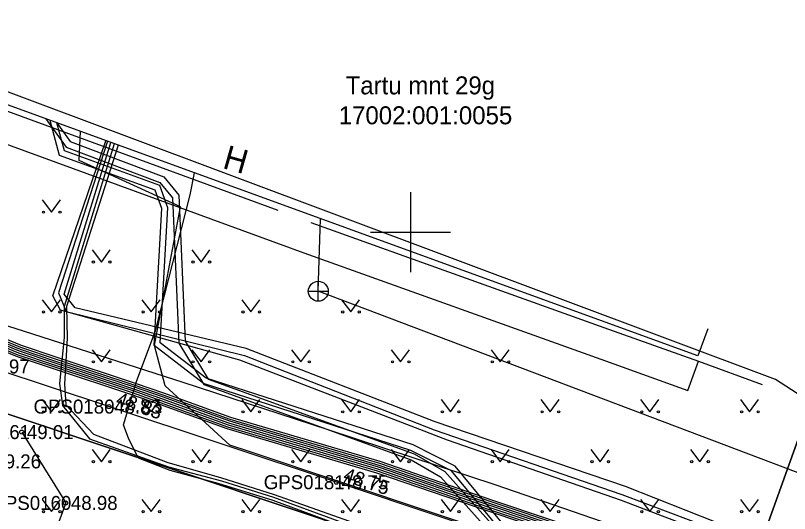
# Model space of a CAD drawing. Extents: x 641582 to 642337, y 6457370 to 6457992.
# Drawn here: x 641780.19 to 641819, y 6457785.91 to 6457810.85 of the extents above; entities that cross this region are included whole.
import ezdxf

# ---------------------------------------------------------------- set-up
doc = ezdxf.new("R2010")
doc.units = 0
for name, color, linetype in [('AED', 7, 'Continuous'), ('HALJASTUS', 7, 'Continuous'), ('HOONE', 7, 'Continuous'), ('KKAEV', 7, 'Continuous'), ('KORGUS-EH2000', 7, 'Continuous'), ('KPKAABEL', 7, 'Continuous'), ('KTRASS', 7, 'Continuous'), ('MOOTKORG-EH2000', 7, 'Continuous'), ('MOOTMPUNKT', 7, 'Continuous'), ('MOOTNR', 7, 'Continuous'), ('MOOTPIIR', 7, 'Continuous'), ('PIIR', 7, 'Continuous'), ('TEE', 7, 'Continuous'), ('VORK', 7, 'Continuous')]:
    doc.layers.add(name, color=color, linetype=linetype)

msp = doc.modelspace()

# ---------------------------------------------------------------- linework, layer by layer
at = {"layer": 'AED'}
for points in [[(641858.593, 6457766.616), (641845.569, 6457770.958), (641834.391, 6457774.705), (641823.022, 6457778.55), (641796.281, 6457787.473), (641784.88, 6457791.26), (641773.463, 6457795.038), (641774.637, 6457798.196)], [(641780.507, 6457789.982), (641782.713, 6457786.434), (641780.559, 6457780.603)]]:
    msp.add_lwpolyline(points, dxfattribs=at)
at = {"layer": 'HALJASTUS'}
for p, q in [((641781.537, 6457801.607), (641782, 6457801)), ((641782, 6457801), (641782.446, 6457801.607)), ((641784.037, 6457799.107), (641784.5, 6457798.5)), ((641784.5, 6457798.5), (641784.946, 6457799.107)), ((641789.037, 6457799.107), (641789.5, 6457798.5)), ((641789.5, 6457798.5), (641789.946, 6457799.107)), ((641781.537, 6457796.607), (641782, 6457796)), ((641782, 6457796), (641782.446, 6457796.607)), ((641786.537, 6457796.607), (641787, 6457796)), ((641787, 6457796), (641787.446, 6457796.607)), ((641791.537, 6457796.607), (641792, 6457796)), ((641792, 6457796), (641792.446, 6457796.607)), ((641796.537, 6457796.607), (641797, 6457796)), ((641797, 6457796), (641797.446, 6457796.607)), ((641784.037, 6457794.107), (641784.5, 6457793.5)), ((641784.5, 6457793.5), (641784.946, 6457794.107)), ((641789.037, 6457794.107), (641789.5, 6457793.5)), ((641789.5, 6457793.5), (641789.946, 6457794.107)), ((641794.037, 6457794.107), (641794.5, 6457793.5)), ((641794.5, 6457793.5), (641794.946, 6457794.107)), ((641799.037, 6457794.107), (641799.5, 6457793.5)), ((641799.5, 6457793.5), (641799.946, 6457794.107)), ((641804.037, 6457794.107), (641804.5, 6457793.5)), ((641804.5, 6457793.5), (641804.946, 6457794.107)), ((641781.537, 6457791.607), (641782, 6457791)), ((641782, 6457791), (641782.446, 6457791.607)), ((641786.537, 6457791.607), (641787, 6457791)), ((641787, 6457791), (641787.446, 6457791.607)), ((641791.537, 6457791.607), (641792, 6457791)), ((641792, 6457791), (641792.446, 6457791.607)), ((641796.537, 6457791.607), (641797, 6457791)), ((641797, 6457791), (641797.446, 6457791.607)), ((641801.537, 6457791.607), (641802, 6457791)), ((641802, 6457791), (641802.446, 6457791.607)), ((641806.537, 6457791.607), (641807, 6457791)), ((641807, 6457791), (641807.446, 6457791.607)), ((641811.537, 6457791.607), (641812, 6457791)), ((641812, 6457791), (641812.446, 6457791.607)), ((641816.537, 6457791.607), (641817, 6457791)), ((641817, 6457791), (641817.446, 6457791.607)), ((641784.037, 6457789.107), (641784.5, 6457788.5)), ((641784.5, 6457788.5), (641784.946, 6457789.107)), ((641789.037, 6457789.107), (641789.5, 6457788.5)), ((641789.5, 6457788.5), (641789.946, 6457789.107)), ((641794.037, 6457789.107), (641794.5, 6457788.5)), ((641794.5, 6457788.5), (641794.946, 6457789.107)), ((641799.037, 6457789.107), (641799.5, 6457788.5)), ((641799.5, 6457788.5), (641799.946, 6457789.107)), ((641804.037, 6457789.107), (641804.5, 6457788.5)), ((641804.5, 6457788.5), (641804.946, 6457789.107)), ((641809.037, 6457789.107), (641809.5, 6457788.5)), ((641809.5, 6457788.5), (641809.946, 6457789.107)), ((641814.037, 6457789.107), (641814.5, 6457788.5)), ((641814.5, 6457788.5), (641814.946, 6457789.107)), ((641781.537, 6457786.607), (641782, 6457786)), ((641782, 6457786), (641782.446, 6457786.607)), ((641786.537, 6457786.607), (641787, 6457786)), ((641787, 6457786), (641787.446, 6457786.607)), ((641791.537, 6457786.607), (641792, 6457786)), ((641792, 6457786), (641792.446, 6457786.607)), ((641796.537, 6457786.607), (641797, 6457786)), ((641797, 6457786), (641797.446, 6457786.607)), ((641801.537, 6457786.607), (641802, 6457786)), ((641802, 6457786), (641802.446, 6457786.607)), ((641806.537, 6457786.607), (641807, 6457786)), ((641807, 6457786), (641807.446, 6457786.607)), ((641811.537, 6457786.607), (641812, 6457786)), ((641812, 6457786), (641812.446, 6457786.607)), ((641816.537, 6457786.607), (641817, 6457786)), ((641817, 6457786), (641817.446, 6457786.607))]:
    msp.add_line(p, q, dxfattribs=at)
for centre in [(641781.599, 6457801), (641782.428, 6457801), (641784.099, 6457798.5), (641784.928, 6457798.5), (641789.099, 6457798.5), (641789.928, 6457798.5), (641781.599, 6457796), (641782.428, 6457796), (641786.599, 6457796), (641787.428, 6457796), (641791.599, 6457796), (641792.428, 6457796), (641796.599, 6457796), (641797.428, 6457796), (641784.099, 6457793.5), (641784.928, 6457793.5), (641789.099, 6457793.5), (641789.928, 6457793.5), (641794.099, 6457793.5), (641794.928, 6457793.5), (641799.099, 6457793.5), (641799.928, 6457793.5), (641804.099, 6457793.5), (641804.928, 6457793.5), (641781.599, 6457791), (641782.428, 6457791), (641786.599, 6457791), (641787.428, 6457791), (641791.599, 6457791), (641792.428, 6457791), (641796.599, 6457791), (641797.428, 6457791), (641801.599, 6457791), (641802.428, 6457791), (641806.599, 6457791), (641807.428, 6457791), (641811.599, 6457791), (641812.428, 6457791), (641816.599, 6457791), (641817.428, 6457791), (641784.099, 6457788.5), (641784.928, 6457788.5), (641789.099, 6457788.5), (641789.928, 6457788.5), (641794.099, 6457788.5), (641794.928, 6457788.5), (641799.099, 6457788.5), (641799.928, 6457788.5), (641804.099, 6457788.5), (641804.928, 6457788.5), (641809.099, 6457788.5), (641809.928, 6457788.5), (641814.099, 6457788.5), (641814.928, 6457788.5), (641781.599, 6457786), (641782.428, 6457786), (641786.599, 6457786), (641787.428, 6457786), (641791.599, 6457786), (641792.428, 6457786), (641796.599, 6457786), (641797.428, 6457786), (641801.599, 6457786), (641802.428, 6457786), (641806.599, 6457786), (641807.428, 6457786), (641811.599, 6457786), (641812.428, 6457786), (641816.599, 6457786), (641817.428, 6457786)]:
    msp.add_circle(centre, 0.055, dxfattribs=at)
at = {"layer": 'HOONE'}
msp.add_lwpolyline([(641814.904, 6457795.161), (641814.4, 6457793.8), (641774.44, 6457808.31), (641774.673, 6457808.945)], dxfattribs=at)
at = {"layer": 'KKAEV'}
for p, q in [((641795.375, 6457796.536), (641795.375, 6457797.536)), ((641794.875, 6457797.036), (641795.875, 6457797.036))]:
    msp.add_line(p, q, dxfattribs=at)
msp.add_circle((641795.375, 6457797.036), 0.5, dxfattribs=at)
at = {"layer": 'KORGUS-EH2000'}
for centre in [(641784.88, 6457791.26), (641796.281, 6457787.473), (641782.713, 6457786.434)]:
    msp.add_circle(centre, 0.1, dxfattribs=at)
at = {"layer": 'KPKAABEL'}
for points in [[(641781.718, 6457805.667), (641782.73, 6457804.26), (641787.43, 6457802.49), (641788.07, 6457801.72), (641788.38, 6457794.44), (641789.63, 6457792.37), (641800.04, 6457788.59), (641801.51, 6457787.75), (641806.05, 6457782.67), (641815.28, 6457779.56), (641823.68, 6457776.77), (641831.54, 6457774.41), (641838.33, 6457769.87), (641839.26, 6457768.52), (641839.96, 6457767.14), (641840.23, 6457764.79), (641838.61, 6457757.46)], [(641839.235, 6457757.195), (641840.917, 6457764.498), (641840.618, 6457767.212), (641839.576, 6457769.24), (641838.327, 6457770.459), (641831.305, 6457774.526), (641823.465, 6457777.236), (641815.298, 6457779.895), (641806.465, 6457782.711), (641802.049, 6457788.04), (641800.016, 6457789.062), (641789.618, 6457792.411), (641787.142, 6457794.319), (641787.537, 6457801.176), (641787.206, 6457802.096), (641782.401, 6457803.842), (641781.929, 6457805.591)], [(641782.264, 6457805.469), (641782.938, 6457804.531), (641787.626, 6457802.766), (641788.392, 6457801.844), (641788.703, 6457794.538), (641789.85, 6457792.638), (641800.178, 6457788.888), (641801.719, 6457788.008), (641806.236, 6457782.953), (641815.384, 6457779.87), (641823.779, 6457777.082), (641831.681, 6457774.709), (641838.564, 6457770.107), (641839.542, 6457768.688), (641840.278, 6457767.236), (641840.561, 6457764.773), (641838.932, 6457757.399)], [(641839.53, 6457757.14), (641841.22, 6457764.48), (641840.91, 6457767.3), (641839.82, 6457769.42), (641838.51, 6457770.7), (641831.43, 6457774.8), (641823.56, 6457777.52), (641815.39, 6457780.18), (641806.64, 6457782.97), (641802.24, 6457788.28), (641800.13, 6457789.34), (641789.76, 6457792.68), (641787.45, 6457794.46), (641787.84, 6457801.22), (641787.44, 6457802.33), (641782.65, 6457804.07), (641782.273, 6457805.466)], [(641840, 6457756.97), (641841.4, 6457763.57), (641841.42, 6457765.84), (641840.45, 6457768.82), (641838.97, 6457770.59), (641832.61, 6457775.38), (641819.5, 6457779.8), (641809.78, 6457783.04), (641801.16, 6457785.93), (641791.909, 6457789.006), (641790.94, 6457789.32), (641787.7, 6457792.3), (641787.17, 6457794.32), (641788.47, 6457801.26), (641783.394, 6457803.583), (641783.461, 6457805.034)], [(641835.945, 6457702.004), (641834.871, 6457701.746), (641834.168, 6457702.285), (641834.063, 6457703.801), (641837.242, 6457709.785), (641837.242, 6457716.508), (641838.098, 6457729.496), (641837.988, 6457739.242), (641840.402, 6457756.813), (641841.754, 6457763.422), (641841.441, 6457767.566), (641840.719, 6457769.461), (641839.086, 6457770.859), (641827.547, 6457779.016), (641819.77, 6457783.047), (641810.578, 6457786.555), (641801.859, 6457789.57), (641791.449, 6457793.59), (641782.449, 6457796.082), (641782.066, 6457796.805), (641784.722, 6457804.576)], [(641784.807, 6457804.546), (641782.355, 6457796.953), (641782.742, 6457796.016), (641791.672, 6457793.824), (641801.184, 6457790.098), (641810.594, 6457786.852), (641819.813, 6457783.383), (641827.324, 6457779.543), (641839.211, 6457771.223), (641841.016, 6457769.648), (641841.84, 6457767.652), (641842.098, 6457763.438), (641840.711, 6457756.703), (641838.539, 6457739.348), (641838.852, 6457728.688), (641837.625, 6457716.301), (641837.773, 6457710.016), (641836.691, 6457707.496), (641835.492, 6457705.891), (641836.098, 6457705.156), (641837.121, 6457705.668)], [(641785.15, 6457804.421), (641782.633, 6457796.281), (641782.637, 6457794.727), (641782.398, 6457792.422), (641782.551, 6457791.313), (641783.91, 6457789.641), (641787.867, 6457788.238), (641790.52, 6457787.539), (641793.133, 6457786.719), (641797.902, 6457784.977), (641801.094, 6457783.98), (641806.988, 6457781.516), (641810.301, 6457780.066), (641813.313, 6457778.898), (641818.363, 6457777.07), (641824.813, 6457774.727)], [(641838.742, 6457709.914), (641838.012, 6457710.172), (641838.012, 6457716.18), (641839.094, 6457728.359), (641838.699, 6457739.086), (641841.332, 6457756.516), (641842.422, 6457763.363), (641842.148, 6457767.777), (641841.34, 6457769.855), (641839.352, 6457771.547), (641827.973, 6457779.551), (641819.898, 6457783.656), (641810.777, 6457787.254), (641801.242, 6457790.492), (641791.754, 6457794.168), (641783.188, 6457796.199), (641782.629, 6457796.898), (641784.979, 6457804.483)], [(641785.345, 6457804.35), (641782.758, 6457796.273), (641782.782, 6457794.684), (641782.645, 6457792.39), (641782.724, 6457791.345), (641784.113, 6457789.881), (641787.831, 6457788.462), (641790.481, 6457787.713), (641793.167, 6457786.861), (641797.98, 6457785.161), (641801.179, 6457784.132), (641806.927, 6457781.821), (641810.347, 6457780.194), (641813.377, 6457779.084), (641818.456, 6457777.284), (641824.824, 6457774.869)], [(641769.102, 6457802.739), (641770.359, 6457798.738), (641771.43, 6457797.52), (641774.941, 6457796.391), (641780.422, 6457794.141), (641782.199, 6457793.539), (641786.141, 6457792.25), (641787.551, 6457791.762), (641790.922, 6457790.539), (641798.41, 6457788.328), (641804.051, 6457786.391), (641815.32, 6457782.621), (641820.27, 6457780.922), (641825.039, 6457779.379), (641833.262, 6457776.43), (641842.57, 6457773.34), (641843.09, 6457772.43), (641845.352, 6457769.738), (641849.102, 6457768.238), (641850.328, 6457768.82), (641851.172, 6457769.781), (641851.849, 6457770.969)], [(641769.17, 6457802.845), (641770.441, 6457798.801), (641772.34, 6457797.352), (641774.969, 6457796.48), (641780.449, 6457794.238), (641782.23, 6457793.641), (641786.172, 6457792.34), (641787.578, 6457791.852), (641790.949, 6457790.629), (641798.441, 6457788.43), (641804.078, 6457786.488), (641815.352, 6457782.711), (641820.301, 6457781.012), (641825.07, 6457779.48), (641833.289, 6457776.52), (641842.641, 6457773.398), (641843.25, 6457772.48), (641844.828, 6457770.02), (641848.148, 6457768.68), (641850.391, 6457768.031), (641851.551, 6457768.352), (641851.922, 6457768.59), (641852.5, 6457769.27), (641853.057, 6457770.189)], [(641769.244, 6457802.96), (641770.531, 6457798.871), (641772.559, 6457797.391), (641775.012, 6457796.57), (641780.488, 6457794.328), (641782.27, 6457793.73), (641786.199, 6457792.441), (641787.621, 6457791.941), (641790.98, 6457790.73), (641798.469, 6457788.52), (641804.109, 6457786.578), (641815.379, 6457782.801), (641820.328, 6457781.109), (641825.102, 6457779.57), (641833.32, 6457776.621), (641842.828, 6457773.539), (641843.66, 6457772.66), (641844.359, 6457770.871), (641845.602, 6457769.66), (641849.18, 6457768.828), (641850.43, 6457769.102), (641850.852, 6457769.898), (641851.558, 6457771.157)], [(641824.758, 6457774.537), (641818.26, 6457776.936), (641813.19, 6457778.913), (641810.226, 6457779.868), (641806.825, 6457781.436), (641801.003, 6457783.827), (641797.837, 6457784.804), (641793.112, 6457786.551), (641790.359, 6457787.409), (641787.942, 6457788.056), (641786.358, 6457788.678), (641785.871, 6457789.621), (641785.617, 6457790.344), (641786.285, 6457792.574), (641787.216, 6457795.057), (641788.945, 6457801.867), (641789.169, 6457802.962)], [(641768.889, 6457802.405), (641770.102, 6457798.559), (641771.461, 6457797.039), (641774.828, 6457796.102), (641780.309, 6457793.859), (641782.109, 6457793.262), (641786.039, 6457791.961), (641787.449, 6457791.469), (641790.82, 6457790.25), (641798.32, 6457788.039), (641803.949, 6457786.109), (641815.219, 6457782.328), (641820.172, 6457780.629), (641824.941, 6457779.102), (641833.16, 6457776.141), (641842.352, 6457773.031), (641842.57, 6457772.699), (641844.031, 6457770.828), (641846.43, 6457768.5), (641849.68, 6457767.539), (641851.859, 6457768.281), (641852.66, 6457769.23), (641853.229, 6457770.078)], [(641768.961, 6457802.519), (641770.191, 6457798.621), (641771.371, 6457797.352), (641774.871, 6457796.199), (641780.352, 6457793.949), (641782.141, 6457793.352), (641786.07, 6457792.059), (641787.48, 6457791.57), (641790.852, 6457790.352), (641798.352, 6457788.141), (641803.98, 6457786.211), (641815.25, 6457782.43), (641820.199, 6457780.73), (641824.969, 6457779.199), (641833.191, 6457776.238), (641842.43, 6457773.141), (641842.648, 6457772.488), (641843.961, 6457770.84), (641846.16, 6457768.602), (641849.078, 6457767.238), (641850.68, 6457766.891), (641852.121, 6457767.859), (641852.73, 6457769.219), (641853.237, 6457770.073)], [(641769.029, 6457802.625), (641770.27, 6457798.68), (641771.352, 6457797.469), (641774.898, 6457796.289), (641780.379, 6457794.051), (641782.172, 6457793.449), (641786.109, 6457792.148), (641787.52, 6457791.66), (641790.879, 6457790.441), (641798.379, 6457788.238), (641804.012, 6457786.301), (641815.289, 6457782.52), (641820.238, 6457780.82), (641825, 6457779.289), (641833.219, 6457776.328), (641842.5, 6457773.25), (641842.641, 6457772.648), (641844.801, 6457769.871), (641848.23, 6457768.328), (641849.609, 6457767.941), (641850.539, 6457768.539), (641851, 6457769.801), (641851.704, 6457771.063)], [(641768.822, 6457802.302), (641770.02, 6457798.5), (641771.422, 6457796.82), (641774.801, 6457796.012), (641780.281, 6457793.77), (641782.078, 6457793.16), (641786.012, 6457791.871), (641787.422, 6457791.379), (641790.789, 6457790.16), (641798.289, 6457787.949), (641803.922, 6457786.02), (641815.191, 6457782.238), (641820.141, 6457780.539), (641824.91, 6457779.012), (641833.129, 6457776.051), (641842.27, 6457772.941), (641842.602, 6457772.551), (641845.301, 6457769.211), (641848.91, 6457767.441), (641850.738, 6457767.32), (641852.609, 6457768.309), (641853.559, 6457768.898), (641853.967, 6457769.602)], [(641771.195, 6457797.785), (641774.527, 6457796.973), (641780.578, 6457795.059), (641788.578, 6457792.484), (641795.859, 6457790.109), (641804.285, 6457787.348), (641814.406, 6457783.855), (641824.234, 6457780.703), (641830.172, 6457778.758), (641832.109, 6457778.148), (641836.148, 6457776.652), (641844.07, 6457773.547), (641850.508, 6457770.883), (641851.266, 6457771.345)]]:
    msp.add_lwpolyline(points, dxfattribs=at)
at = {"layer": 'KTRASS'}
for p, q in [((641795.375, 6457797.036), (641795.483, 6457800.669)), ((641823.588, 6457786.359), (641795.375, 6457797.036))]:
    msp.add_line(p, q, dxfattribs=at)
at = {"layer": 'MOOTMPUNKT'}
for centre in [(641784.88, 6457791.26), (641780.507, 6457789.982), (641796.281, 6457787.473), (641782.713, 6457786.434)]:
    msp.add_circle(centre, 0.1, dxfattribs=at)
at = {"layer": 'MOOTPIIR'}
msp.add_lwpolyline([(641860.55, 6457760.632), (641859.596, 6457764.822), (641858.593, 6457766.616), (641818.303, 6457792.621), (641774.571, 6457808.983), (641773.24, 6457808.709), (641772.931, 6457808.727), (641763.663, 6457794.234), (641761.562, 6457789.486), (641768.622, 6457783.418), (641789.85, 6457776.962), (641791.898, 6457776.101), (641793.203, 6457775.62), (641798.717, 6457772.444), (641834.757, 6457759.978)], dxfattribs=at)
at = {"layer": 'PIIR'}
for points in [[(641823.71, 6457867.28), (641920.95, 6457833.33), (641902.49, 6457783.72), (641856.69, 6457800.02), (641852.77, 6457788.44), (641823.04, 6457799.68), (641815.59, 6457778.92), (641766.77, 6457795.23), (641780.69, 6457829.44)], [(641823.04, 6457799.68), (641852.77, 6457788.44), (641856.69, 6457800.02), (641902.49, 6457783.72), (641899.38, 6457775.38), (641876.59, 6457768.04), (641863.02, 6457773.04), (641859.77, 6457764.17), (641815.59, 6457778.92)], [(641847.23, 6457749.15), (641797.98, 6457765.93), (641783.11, 6457766.07), (641758.58, 6457774.07), (641766.77, 6457795.23), (641815.59, 6457778.92), (641854.44, 6457765.97), (641859.77, 6457764.17)]]:
    msp.add_lwpolyline(points, close=True, dxfattribs=at)
at = {"layer": 'TEE'}
for p, q in [((641778.971, 6457806.348), (641793.345, 6457801.093)), ((641795.007, 6457800.482), (641809.699, 6457795.222)), ((641809.699, 6457795.222), (641814.43, 6457793.528)), ((641809.774, 6457793.552), (641813.908, 6457792.072)), ((641813.908, 6457792.072), (641814.43, 6457793.528)), ((641814.43, 6457793.528), (641817.629, 6457792.368))]:
    msp.add_line(p, q, dxfattribs=at)
msp.add_lwpolyline([(641778.971, 6457806.348), (641778.415, 6457804.885), (641794.65, 6457798.969), (641809.774, 6457793.552)], dxfattribs=at)
at = {"layer": 'VORK'}
for p, q in [((641800, 6457802), (641800, 6457798)), ((641798, 6457800), (641802, 6457800))]:
    msp.add_line(p, q, dxfattribs=at)

# ---------------------------------------------------------------- texts
at = {"layer": 'HOONE'}
msp.add_text('H', height=1.2, rotation=344.1963, dxfattribs=at).set_placement((641790.528, 6457803.216))
at = {"layer": 'KORGUS-EH2000'}
for s, rotation, p in [(' 48.83', 341.6264, (641784.935, 6457791.426)), (' 48.75', 341.5467, (641796.336, 6457787.639))]:
    msp.add_text(s, height=0.7, rotation=rotation, dxfattribs=at).set_placement(p)
msp.add_text(' 48.98', height=0.7, dxfattribs=at).set_placement((641782.713, 6457786.084))
at = {"layer": 'MOOTKORG-EH2000'}
for s, p in [(' 48.97', (641778.305, 6457792.921)), (' 48.83', (641784.88, 6457790.91)), (' 49.01', (641780.507, 6457789.633)), (' 49.26', (641778.874, 6457788.166)), (' 48.75', (641796.281, 6457787.123)), (' 48.98', (641782.713, 6457786.084))]:
    msp.add_text(s, height=0.7, dxfattribs=at).set_placement(p)
at = {"layer": 'MOOTNR'}
for s, p in [('GPS0180 ', (641781.1, 6457790.91)), ('GPS0161 ', (641776.867, 6457789.633)), ('GPS0181 ', (641792.641, 6457787.123)), ('GPS0160 ', (641778.934, 6457786.084))]:
    msp.add_text(s, height=0.7, dxfattribs=at).set_placement(p)
at = {"layer": 'PIIR'}
for s, p in [('Tartu mnt 29g', (641796.747, 6457806.898)), ('17002:001:0055', (641796.4, 6457805.399))]:
    msp.add_text(s, height=0.9, dxfattribs=at).set_placement(p)

doc.saveas('drawing.dxf')
